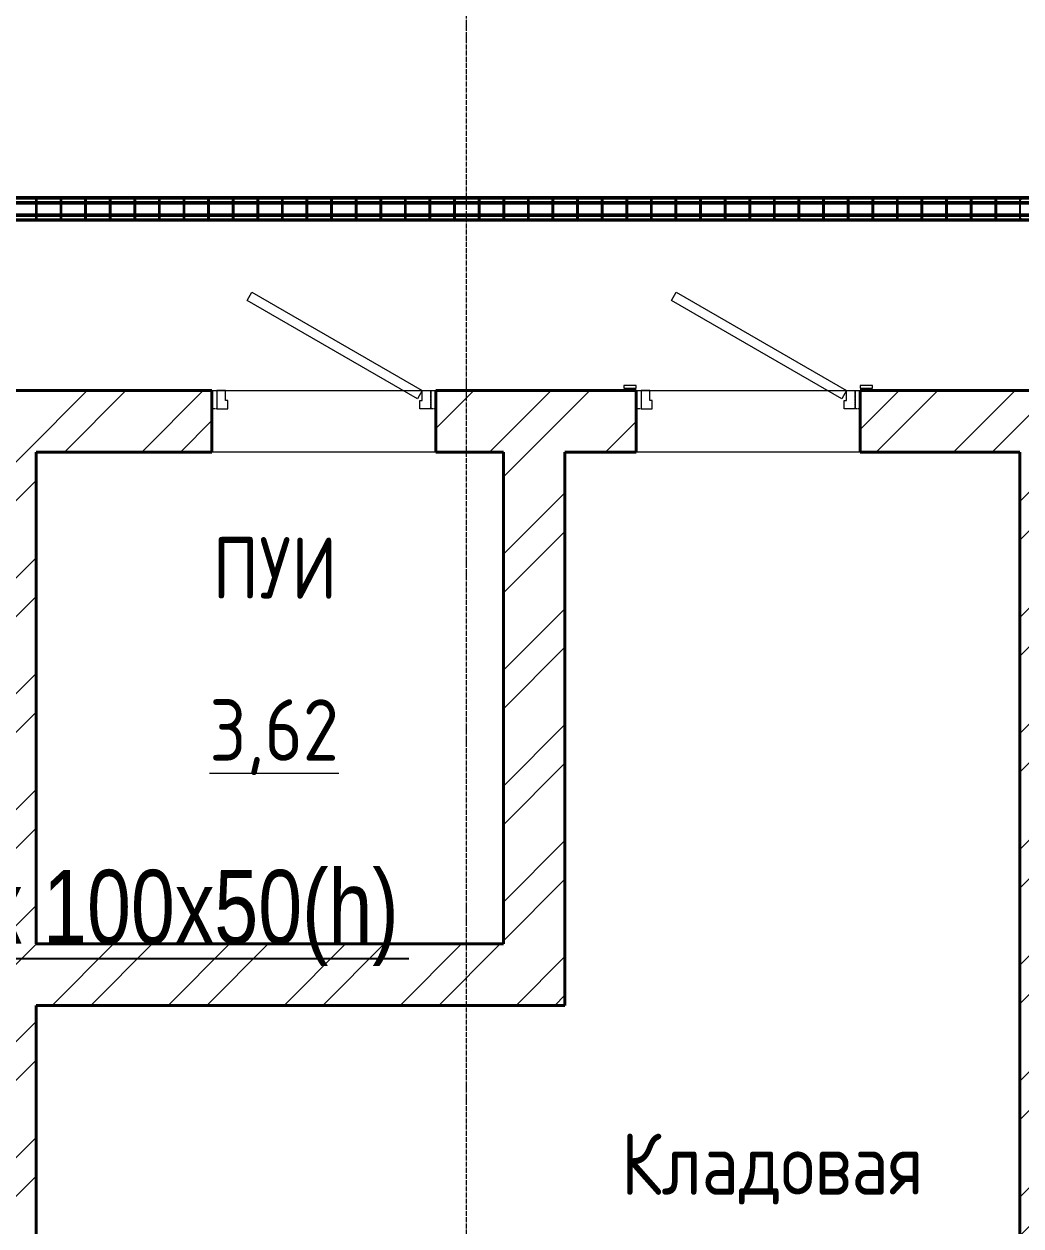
# Model space of a CAD drawing. Header units: millimetres. Extents: x 0 to 351840, y -132678 to 32417.
# Drawn here: x 314521 to 318573, y 3638 to 8526 of the extents above; entities that cross this region are included whole.
import ezdxf
from ezdxf import colors
from ezdxf.entities.mleader import LeaderData, LeaderLine
from ezdxf.math import Vec2, Vec3

# ---------------------------------------------------------------- set-up
doc = ezdxf.new("R2010")
doc.units = ezdxf.units.MM
doc.linetypes.add('BI_линия_сетки', pattern=[25, 20, -2.5, 0, -2.5])
doc.linetypes.add('BI_невидимые', pattern=[5, 3, -2])
for name, color, linetype, lineweight in [('E-CABL-TRAY-IDEN', 7, 'Continuous', 9), ('Двери', 7, 'Continuous', 18), ('Марки помещений', 7, 'Continuous', 20), ('Оси', 7, 'Continuous', 9), ('Перекрытие', 7, 'Continuous', 18), ('Стены внутренние', 7, 'Continuous', 18), ('Стены несущие', 7, 'Continuous', 18)]:
    doc.layers.add(name, color=color, linetype=linetype, lineweight=lineweight)
doc.styles.add('GOST Common_1', font='GOST Common.ttf', dxfattribs={"width": 0.9, "height": 250})
doc.styles.add('новый', font='Шрифт GOST2304A.ttf', dxfattribs={"width": 0.8, "height": 250})
pattern_1 = [(45, (5685.96, 5809.43), (-235.7317, 235.7317), []), (45, (5843.12, 5809.43), (-235.7317, 235.7317), [])]

# ---------------------------------------------------------------- blocks, each defined once
blk = doc.blocks.new('_Двери_Металлические_Однопольная_Техническая_1_3_4_8 - _дверь_ДМВ_2200-910_Л Д-7_  перемычка-7813124--01 Подвал__-3_000____Отделочный_')
at = {"layer": 'Двери', "color": 9, "lineweight": 9}
for p, q in [((-187, 491.7), (-167.8, 525)), ((505.8, 91.7), (-187, 491.7)), ((-167.8, 525), (525, 125)), ((-275, 125), (-310, 125)), ((-310, 125), (-310, 50)), ((-275, 85), (-275, 125)), ((525, 125), (505.8, 91.7)), ((525, 125), (560, 125)), ((525, 85), (525, 125)), ((560, 125), (560, 50)), ((-310, 50), (-265, 50)), ((-265, 85), (-275, 85)), ((-265, 50), (-265, 85)), ((515, 85), (525, 85)), ((515, 50), (515, 85)), ((560, 50), (515, 50))]:
    blk.add_line(p, q, dxfattribs=at)
at = {"layer": 'Двери', "color": 9, "linetype": 'BI_невидимые', "lineweight": 9}
for p, q in [((-330, 50), (-330, 125)), ((-330, 125), (-310, 125)), ((-330, 50), (-330, 125)), ((-330, 125), (-310, 125)), ((-310, 125), (-310, 50)), ((-310, 125), (-310, 50)), ((560, 50), (560, 125)), ((560, 125), (580, 125)), ((560, 50), (560, 125)), ((560, 125), (580, 125)), ((580, 125), (580, 50)), ((580, 125), (580, 50)), ((-310, 50), (-330, 50)), ((-310, 50), (-330, 50)), ((580, 50), (560, 50)), ((580, 50), (560, 50))]:
    blk.add_line(p, q, dxfattribs=at)
blk = doc.blocks.new('_Двери_Металлическая_Однопольная_Техническая_для_гребенок - _дверь_ДМВ_2200-910_П Д-22_-7640914--01 Подвал__-3_000____Отделочный_')
at = {"layer": 'Двери', "color": 9, "lineweight": 9}
for p, q in [((-187, 491.7), (-167.8, 525)), ((505.8, 91.7), (-187, 491.7)), ((-167.8, 525), (525, 125)), ((-330, 145), (-380, 145)), ((-380, 145), (-380, 135)), ((-380, 135), (-330, 135)), ((-330, 135), (-330, 145)), ((-275, 125), (-310, 125)), ((-310, 125), (-310, 50)), ((-275, 85), (-275, 125)), ((525, 125), (505.8, 91.7)), ((525, 125), (560, 125)), ((525, 85), (525, 125)), ((560, 125), (560, 50)), ((630, 145), (580, 145)), ((580, 145), (580, 135)), ((580, 135), (630, 135)), ((630, 135), (630, 145)), ((-310, 50), (-265, 50)), ((-265, 85), (-275, 85)), ((-265, 50), (-265, 85)), ((515, 85), (525, 85)), ((515, 50), (515, 85)), ((560, 50), (515, 50))]:
    blk.add_line(p, q, dxfattribs=at)
at = {"layer": 'Двери', "color": 9, "linetype": 'BI_невидимые', "lineweight": 9}
for p, q in [((-330, 50), (-330, 125)), ((-330, 125), (-310, 125)), ((-330, 50), (-330, 125)), ((-330, 125), (-310, 125)), ((-310, 125), (-310, 50)), ((-310, 125), (-310, 50)), ((560, 50), (560, 125)), ((560, 125), (580, 125)), ((560, 50), (560, 125)), ((560, 125), (580, 125)), ((580, 125), (580, 50)), ((580, 125), (580, 50)), ((-310, 50), (-330, 50)), ((-310, 50), (-330, 50)), ((580, 50), (560, 50)), ((580, 50), (560, 50))]:
    blk.add_line(p, q, dxfattribs=at)
blk = doc.blocks.new('Подоснова подвал')
at = {"layer": 'Стены внутренние', "lineweight": 9}
h = blk.add_hatch(dxfattribs=at)
h.set_pattern_fill('FP_37', color=9, angle=45, style=0, pattern_type=2)
h.set_pattern_definition(pattern_1)
h.paths.add_polyline_path([(27036, 10909.4), (27036, 11159.4), (25836, 11159.4), (25836, 10909.4)])
h.paths.add_polyline_path([(24114, 10909.4), (24926, 10909.4), (24926, 11159.4), (23186, 11159.4), (23186, 10909.4), (24086, 10909.4)])
h.paths.add_polyline_path([(22276, 10909.4), (22276, 11159.4), (21461, 11159.4), (21461, 10909.4), (21986, 10909.4)])
h.paths.add_polyline_path([(19836, 10909.4), (20551, 10909.4), (20551, 11159.4), (5736, 11159.4), (5736, 10909.4), (19586, 10909.4)])
h = blk.add_hatch(dxfattribs=at)
h.set_pattern_fill('FP_37', color=9, angle=45, style=0, pattern_type=2)
h.set_pattern_definition(pattern_1)
h.paths.add_polyline_path([(19836, 5859.4), (19836, 10909.4), (19586, 10909.4), (19586, 5859.4)])
h = blk.add_hatch(dxfattribs=at)
h.set_pattern_fill('FP_38', color=9, angle=45, style=0, pattern_type=2)
h.set_pattern_definition(pattern_1)
h.paths.add_polyline_path([(21986, 8909.4), (21986, 10909.4), (21736, 10909.4), (21736, 8909.4)])
h = blk.add_hatch(dxfattribs=at)
h.set_pattern_fill('FP_37', color=9, angle=45, style=0, pattern_type=2)
h.set_pattern_definition(pattern_1)
h.paths.add_polyline_path([(24086, 5859.4), (24086, 10909.4), (23836, 10909.4), (23836, 5859.4)])
h = blk.add_hatch(dxfattribs=at)
h.set_pattern_fill('FP_37', color=9, angle=45, style=0, pattern_type=2)
h.set_pattern_definition(pattern_1)
h.paths.add_polyline_path([(20013.8, 8659.4), (21986, 8659.4), (21986, 8909.4), (19836, 8909.4), (19836, 8659.4)])
at = {"layer": 'Оси', "color": 9, "linetype": 'BI_линия_сетки'}
blk.add_line((21586, 799.9), (21586, 35999.7), dxfattribs=at)
at = {"layer": 'Перекрытие', "color": 9, "lineweight": 9}
for p, q in [((20551, 11159.4), (21461, 11159.4)), ((22276, 11159.4), (23186, 11159.4)), ((21461, 10909.4), (20551, 10909.4)), ((23186, 10909.4), (22276, 10909.4))]:
    blk.add_line(p, q, dxfattribs=at)
at = {"layer": 'Стены несущие', "color": 9, "lineweight": 40}
for p, q in [((20551, 11159.4), (5486, 11159.4)), ((20551, 10909.4), (20551, 11159.4)), ((22276, 11159.4), (21461, 11159.4)), ((21461, 11159.4), (21461, 10909.4)), ((22276, 10909.4), (22276, 11159.4)), ((24926, 11159.4), (23186, 11159.4)), ((23186, 11159.4), (23186, 10909.4)), ((19836, 8909.4), (19836, 10909.4)), ((19836, 10909.4), (20551, 10909.4)), ((21461, 10909.4), (21736, 10909.4)), ((21736, 10909.4), (21736, 8909.4)), ((21986, 8659.4), (21986, 10909.4)), ((21986, 10909.4), (22276, 10909.4)), ((23186, 10909.4), (23836, 10909.4)), ((23836, 10909.4), (23836, 5859.4)), ((21736, 8909.4), (19836, 8909.4)), ((19836, 8659.4), (21986, 8659.4)), ((19836, 5859.4), (19836, 8659.4))]:
    blk.add_line(p, q, dxfattribs=at)
at = {"layer": 'Двери', "color": 9}
for name, p in [('_Двери_Металлические_Однопольная_Техническая_1_3_4_8 - _дверь_ДМВ_2200-910_Л Д-7_  перемычка-7813124--01 Подвал__-3_000____Отделочный_', (20881, 11034.4)), ('_Двери_Металлическая_Однопольная_Техническая_для_гребенок - _дверь_ДМВ_2200-910_П Д-22_-7640914--01 Подвал__-3_000____Отделочный_', (22606, 11034.4))]:
    blk.add_blockref(name, p, dxfattribs=at)
at = {"layer": 'Марки помещений', "color": 9, "lineweight": 9, "char_height": 250, "attachment_point": 1, "style": 'GOST Common_1'}
for s, insert, width in [('ПУИ', (20552.8, 10563), 649.367), ('\\L3,62', (20540.7, 9903.9), 678.228), ('Кладовая', (22214, 8139.3), 1623.417)]:
    blk.add_mtext(s, dxfattribs=dict(at, insert=insert, width=width))
blk = doc.blocks.new('_DotSmall')
at = {"color": 0, "linetype": 'ByBlock', "const_width": 0.5}
blk.add_lwpolyline([(-0.0625, 0, 1), (0.0625, 0, 1)], format="xyb", close=True, dxfattribs=at)
blk = doc.blocks.new('*U81')
at = {"color": 0, "linetype": 'ByBlock', "lineweight": -2}
for p, q in [((24753.8, 47.5), (187, 47.5)), ((287.3, 42.5), (24753.8, 42.5)), ((24753.8, 27.5), (292.3, 27.5)), ((292.3, 22.5), (24753.8, 22.5)), ((13987.3, 42.5), (13987.3, 41.5)), ((13987.3, 41.5), (13987.3, 40)), ((13987.3, 40), (13987.3, 37.5)), ((13987.3, 37.5), (13987.3, -37.5)), ((13992.3, 41.5), (13992.3, 42.5)), ((13992.3, 40), (13992.3, 41.5)), ((13992.3, 37.5), (13992.3, 40)), ((13992.3, -37.5), (13992.3, 37.5)), ((14087.3, 42.5), (14087.3, 41.5)), ((14087.3, 41.5), (14087.3, 40)), ((14087.3, 40), (14087.3, 37.5)), ((14087.3, 37.5), (14087.3, -37.5)), ((14092.3, 41.5), (14092.3, 42.5)), ((14092.3, 40), (14092.3, 41.5)), ((14092.3, 37.5), (14092.3, 40)), ((14092.3, -37.5), (14092.3, 37.5)), ((14187.3, 42.5), (14187.3, 41.5)), ((14187.3, 41.5), (14187.3, 40)), ((14187.3, 40), (14187.3, 37.5)), ((14187.3, 37.5), (14187.3, -37.5)), ((14192.3, 41.5), (14192.3, 42.5)), ((14192.3, 40), (14192.3, 41.5)), ((14192.3, 37.5), (14192.3, 40)), ((14192.3, -37.5), (14192.3, 37.5)), ((14287.3, 42.5), (14287.3, 41.5)), ((14287.3, 41.5), (14287.3, 40)), ((14287.3, 40), (14287.3, 37.5)), ((14287.3, 37.5), (14287.3, -37.5)), ((14292.3, 41.5), (14292.3, 42.5)), ((14292.3, 40), (14292.3, 41.5)), ((14292.3, 37.5), (14292.3, 40)), ((14292.3, -37.5), (14292.3, 37.5)), ((14387.3, 42.5), (14387.3, 41.5)), ((14387.3, 41.5), (14387.3, 40)), ((14387.3, 40), (14387.3, 37.5)), ((14387.3, 37.5), (14387.3, -37.5)), ((14392.3, 41.5), (14392.3, 42.5)), ((14392.3, 40), (14392.3, 41.5)), ((14392.3, 37.5), (14392.3, 40)), ((14392.3, -37.5), (14392.3, 37.5)), ((14487.3, 42.5), (14487.3, 41.5)), ((14487.3, 41.5), (14487.3, 40)), ((14487.3, 40), (14487.3, 37.5)), ((14487.3, 37.5), (14487.3, -37.5)), ((14492.3, 41.5), (14492.3, 42.5)), ((14492.3, 40), (14492.3, 41.5)), ((14492.3, 37.5), (14492.3, 40)), ((14492.3, -37.5), (14492.3, 37.5)), ((14587.3, 42.5), (14587.3, 41.5)), ((14587.3, 41.5), (14587.3, 40)), ((14587.3, 40), (14587.3, 37.5)), ((14587.3, 37.5), (14587.3, -37.5)), ((14592.3, 41.5), (14592.3, 42.5)), ((14592.3, 40), (14592.3, 41.5)), ((14592.3, 37.5), (14592.3, 40)), ((14592.3, -37.5), (14592.3, 37.5)), ((14687.3, 42.5), (14687.3, 41.5)), ((14687.3, 41.5), (14687.3, 40)), ((14687.3, 40), (14687.3, 37.5)), ((14687.3, 37.5), (14687.3, -37.5)), ((14692.3, 41.5), (14692.3, 42.5)), ((14692.3, 40), (14692.3, 41.5)), ((14692.3, 37.5), (14692.3, 40)), ((14692.3, -37.5), (14692.3, 37.5)), ((14787.3, 42.5), (14787.3, 41.5)), ((14787.3, 41.5), (14787.3, 40)), ((14787.3, 40), (14787.3, 37.5)), ((14787.3, 37.5), (14787.3, -37.5)), ((14792.3, 41.5), (14792.3, 42.5)), ((14792.3, 40), (14792.3, 41.5)), ((14792.3, 37.5), (14792.3, 40)), ((14792.3, -37.5), (14792.3, 37.5)), ((14887.3, 42.5), (14887.3, 41.5)), ((14887.3, 41.5), (14887.3, 40)), ((14887.3, 40), (14887.3, 37.5)), ((14887.3, 37.5), (14887.3, -37.5)), ((14892.3, 41.5), (14892.3, 42.5)), ((14892.3, 40), (14892.3, 41.5)), ((14892.3, 37.5), (14892.3, 40)), ((14892.3, -37.5), (14892.3, 37.5)), ((14987.3, 42.5), (14987.3, 41.5)), ((14987.3, 41.5), (14987.3, 40)), ((14987.3, 40), (14987.3, 37.5)), ((14987.3, 37.5), (14987.3, -37.5)), ((14992.3, 41.5), (14992.3, 42.5)), ((14992.3, 40), (14992.3, 41.5)), ((14992.3, 37.5), (14992.3, 40)), ((14992.3, -37.5), (14992.3, 37.5)), ((15087.3, 42.5), (15087.3, 41.5)), ((15087.3, 41.5), (15087.3, 40)), ((15087.3, 40), (15087.3, 37.5)), ((15087.3, 37.5), (15087.3, -37.5)), ((15092.3, 41.5), (15092.3, 42.5)), ((15092.3, 40), (15092.3, 41.5)), ((15092.3, 37.5), (15092.3, 40)), ((15092.3, -37.5), (15092.3, 37.5)), ((15187.3, 42.5), (15187.3, 41.5)), ((15187.3, 41.5), (15187.3, 40)), ((15187.3, 40), (15187.3, 37.5)), ((15187.3, 37.5), (15187.3, -37.5)), ((15192.3, 41.5), (15192.3, 42.5)), ((15192.3, 40), (15192.3, 41.5)), ((15192.3, 37.5), (15192.3, 40)), ((15192.3, -37.5), (15192.3, 37.5)), ((15287.3, 42.5), (15287.3, 41.5)), ((15287.3, 41.5), (15287.3, 40)), ((15287.3, 40), (15287.3, 37.5)), ((15287.3, 37.5), (15287.3, -37.5)), ((15292.3, 41.5), (15292.3, 42.5)), ((15292.3, 40), (15292.3, 41.5)), ((15292.3, 37.5), (15292.3, 40)), ((15292.3, -37.5), (15292.3, 37.5)), ((15387.3, 42.5), (15387.3, 41.5)), ((15387.3, 41.5), (15387.3, 40)), ((15387.3, 40), (15387.3, 37.5)), ((15387.3, 37.5), (15387.3, -37.5)), ((15392.3, 41.5), (15392.3, 42.5)), ((15392.3, 40), (15392.3, 41.5)), ((15392.3, 37.5), (15392.3, 40)), ((15392.3, -37.5), (15392.3, 37.5)), ((15487.3, 42.5), (15487.3, 41.5)), ((15487.3, 41.5), (15487.3, 40)), ((15487.3, 40), (15487.3, 37.5)), ((15487.3, 37.5), (15487.3, -37.5)), ((15492.3, 41.5), (15492.3, 42.5)), ((15492.3, 40), (15492.3, 41.5)), ((15492.3, 37.5), (15492.3, 40)), ((15492.3, -37.5), (15492.3, 37.5)), ((15587.3, 42.5), (15587.3, 41.5)), ((15587.3, 41.5), (15587.3, 40)), ((15587.3, 40), (15587.3, 37.5)), ((15587.3, 37.5), (15587.3, -37.5)), ((15592.3, 41.5), (15592.3, 42.5)), ((15592.3, 40), (15592.3, 41.5)), ((15592.3, 37.5), (15592.3, 40)), ((15592.3, -37.5), (15592.3, 37.5)), ((15687.3, 42.5), (15687.3, 41.5)), ((15687.3, 41.5), (15687.3, 40)), ((15687.3, 40), (15687.3, 37.5)), ((15687.3, 37.5), (15687.3, -37.5)), ((15692.3, 41.5), (15692.3, 42.5)), ((15692.3, 40), (15692.3, 41.5)), ((15692.3, 37.5), (15692.3, 40)), ((15692.3, -37.5), (15692.3, 37.5)), ((15787.3, 42.5), (15787.3, 41.5)), ((15787.3, 41.5), (15787.3, 40)), ((15787.3, 40), (15787.3, 37.5)), ((15787.3, 37.5), (15787.3, -37.5)), ((15792.3, 41.5), (15792.3, 42.5)), ((15792.3, 40), (15792.3, 41.5)), ((15792.3, 37.5), (15792.3, 40)), ((15792.3, -37.5), (15792.3, 37.5)), ((15887.3, 42.5), (15887.3, 41.5)), ((15887.3, 41.5), (15887.3, 40)), ((15887.3, 40), (15887.3, 37.5)), ((15887.3, 37.5), (15887.3, -37.5)), ((15892.3, 41.5), (15892.3, 42.5)), ((15892.3, 40), (15892.3, 41.5)), ((15892.3, 37.5), (15892.3, 40)), ((15892.3, -37.5), (15892.3, 37.5)), ((15987.3, 42.5), (15987.3, 41.5)), ((15987.3, 41.5), (15987.3, 40)), ((15987.3, 40), (15987.3, 37.5)), ((15987.3, 37.5), (15987.3, -37.5)), ((15992.3, 41.5), (15992.3, 42.5)), ((15992.3, 40), (15992.3, 41.5)), ((15992.3, 37.5), (15992.3, 40)), ((15992.3, -37.5), (15992.3, 37.5)), ((16087.3, 42.5), (16087.3, 41.5)), ((16087.3, 41.5), (16087.3, 40)), ((16087.3, 40), (16087.3, 37.5)), ((16087.3, 37.5), (16087.3, -37.5)), ((16092.3, 41.5), (16092.3, 42.5)), ((16092.3, 40), (16092.3, 41.5)), ((16092.3, 37.5), (16092.3, 40)), ((16092.3, -37.5), (16092.3, 37.5)), ((16187.3, 42.5), (16187.3, 41.5)), ((16187.3, 41.5), (16187.3, 40)), ((16187.3, 40), (16187.3, 37.5)), ((16187.3, 37.5), (16187.3, -37.5)), ((16192.3, 41.5), (16192.3, 42.5)), ((16192.3, 40), (16192.3, 41.5)), ((16192.3, 37.5), (16192.3, 40)), ((16192.3, -37.5), (16192.3, 37.5)), ((16287.3, 42.5), (16287.3, 41.5)), ((16287.3, 41.5), (16287.3, 40)), ((16287.3, 40), (16287.3, 37.5)), ((16287.3, 37.5), (16287.3, -37.5)), ((16292.3, 41.5), (16292.3, 42.5)), ((16292.3, 40), (16292.3, 41.5)), ((16292.3, 37.5), (16292.3, 40)), ((16292.3, -37.5), (16292.3, 37.5)), ((16387.3, 42.5), (16387.3, 41.5)), ((16387.3, 41.5), (16387.3, 40)), ((16387.3, 40), (16387.3, 37.5)), ((16387.3, 37.5), (16387.3, -37.5)), ((16392.3, 41.5), (16392.3, 42.5)), ((16392.3, 40), (16392.3, 41.5)), ((16392.3, 37.5), (16392.3, 40)), ((16392.3, -37.5), (16392.3, 37.5)), ((16487.3, 42.5), (16487.3, 41.5)), ((16487.3, 41.5), (16487.3, 40)), ((16487.3, 40), (16487.3, 37.5)), ((16487.3, 37.5), (16487.3, -37.5)), ((16492.3, 41.5), (16492.3, 42.5)), ((16492.3, 40), (16492.3, 41.5)), ((16492.3, 37.5), (16492.3, 40)), ((16492.3, -37.5), (16492.3, 37.5)), ((16587.3, 42.5), (16587.3, 41.5)), ((16587.3, 41.5), (16587.3, 40)), ((16587.3, 40), (16587.3, 37.5)), ((16587.3, 37.5), (16587.3, -37.5)), ((16592.3, 41.5), (16592.3, 42.5)), ((16592.3, 40), (16592.3, 41.5)), ((16592.3, 37.5), (16592.3, 40)), ((16592.3, -37.5), (16592.3, 37.5)), ((16687.3, 42.5), (16687.3, 41.5)), ((16687.3, 41.5), (16687.3, 40)), ((16687.3, 40), (16687.3, 37.5)), ((16687.3, 37.5), (16687.3, -37.5)), ((16692.3, 41.5), (16692.3, 42.5)), ((16692.3, 40), (16692.3, 41.5)), ((16692.3, 37.5), (16692.3, 40)), ((16692.3, -37.5), (16692.3, 37.5)), ((16787.3, 42.5), (16787.3, 41.5)), ((16787.3, 41.5), (16787.3, 40)), ((16787.3, 40), (16787.3, 37.5)), ((16787.3, 37.5), (16787.3, -37.5)), ((16792.3, 41.5), (16792.3, 42.5)), ((16792.3, 40), (16792.3, 41.5)), ((16792.3, 37.5), (16792.3, 40)), ((16792.3, -37.5), (16792.3, 37.5)), ((16887.3, 42.5), (16887.3, 41.5)), ((16887.3, 41.5), (16887.3, 40)), ((16887.3, 40), (16887.3, 37.5)), ((16887.3, 37.5), (16887.3, -37.5)), ((16892.3, 41.5), (16892.3, 42.5)), ((16892.3, 40), (16892.3, 41.5)), ((16892.3, 37.5), (16892.3, 40)), ((16892.3, -37.5), (16892.3, 37.5)), ((16987.3, 42.5), (16987.3, 41.5)), ((16987.3, 41.5), (16987.3, 40)), ((16987.3, 40), (16987.3, 37.5)), ((16987.3, 37.5), (16987.3, -37.5)), ((16992.3, 41.5), (16992.3, 42.5)), ((16992.3, 40), (16992.3, 41.5)), ((16992.3, 37.5), (16992.3, 40)), ((16992.3, -37.5), (16992.3, 37.5)), ((17087.3, 42.5), (17087.3, 41.5)), ((17087.3, 41.5), (17087.3, 40)), ((17087.3, 40), (17087.3, 37.5)), ((17087.3, 37.5), (17087.3, -37.5)), ((17092.3, 41.5), (17092.3, 42.5)), ((17092.3, 40), (17092.3, 41.5)), ((17092.3, 37.5), (17092.3, 40)), ((17092.3, -37.5), (17092.3, 37.5)), ((17187.3, 42.5), (17187.3, 41.5)), ((17187.3, 41.5), (17187.3, 40)), ((17187.3, 40), (17187.3, 37.5)), ((17187.3, 37.5), (17187.3, -37.5)), ((17192.3, 41.5), (17192.3, 42.5)), ((17192.3, 40), (17192.3, 41.5)), ((17192.3, 37.5), (17192.3, 40)), ((17192.3, -37.5), (17192.3, 37.5)), ((17287.3, 42.5), (17287.3, 41.5)), ((17287.3, 41.5), (17287.3, 40)), ((17287.3, 40), (17287.3, 37.5)), ((17287.3, 37.5), (17287.3, -37.5)), ((17292.3, 41.5), (17292.3, 42.5)), ((17292.3, 40), (17292.3, 41.5)), ((17292.3, 37.5), (17292.3, 40)), ((17292.3, -37.5), (17292.3, 37.5)), ((17387.3, 42.5), (17387.3, 41.5)), ((17387.3, 41.5), (17387.3, 40)), ((17387.3, 40), (17387.3, 37.5)), ((17387.3, 37.5), (17387.3, -37.5)), ((17392.3, 41.5), (17392.3, 42.5)), ((17392.3, 40), (17392.3, 41.5)), ((17392.3, 37.5), (17392.3, 40)), ((17392.3, -37.5), (17392.3, 37.5)), ((17487.3, 42.5), (17487.3, 41.5)), ((17487.3, 41.5), (17487.3, 40)), ((17487.3, 40), (17487.3, 37.5)), ((17487.3, 37.5), (17487.3, -37.5)), ((17492.3, 41.5), (17492.3, 42.5)), ((17492.3, 40), (17492.3, 41.5)), ((17492.3, 37.5), (17492.3, 40)), ((17492.3, -37.5), (17492.3, 37.5)), ((17587.3, 42.5), (17587.3, 41.5)), ((17587.3, 41.5), (17587.3, 40)), ((17587.3, 40), (17587.3, 37.5)), ((17587.3, 37.5), (17587.3, -37.5)), ((17592.3, 41.5), (17592.3, 42.5)), ((17592.3, 40), (17592.3, 41.5)), ((17592.3, 37.5), (17592.3, 40)), ((17592.3, -37.5), (17592.3, 37.5)), ((17687.3, 42.5), (17687.3, 41.5)), ((17687.3, 41.5), (17687.3, 40)), ((17687.3, 40), (17687.3, 37.5)), ((17687.3, 37.5), (17687.3, -37.5)), ((17692.3, 41.5), (17692.3, 42.5)), ((17692.3, 40), (17692.3, 41.5)), ((17692.3, 37.5), (17692.3, 40)), ((17692.3, -37.5), (17692.3, 37.5)), ((17787.3, 42.5), (17787.3, 41.5)), ((17787.3, 41.5), (17787.3, 40)), ((17787.3, 40), (17787.3, 37.5)), ((17787.3, 37.5), (17787.3, -37.5)), ((17792.3, 41.5), (17792.3, 42.5)), ((17792.3, 40), (17792.3, 41.5)), ((17792.3, 37.5), (17792.3, 40)), ((17792.3, -37.5), (17792.3, 37.5)), ((17887.3, 42.5), (17887.3, 41.5)), ((17887.3, 41.5), (17887.3, 40)), ((17887.3, 40), (17887.3, 37.5)), ((17887.3, 37.5), (17887.3, -37.5)), ((17892.3, 41.5), (17892.3, 42.5)), ((17892.3, 40), (17892.3, 41.5)), ((17892.3, 37.5), (17892.3, 40)), ((17892.3, -37.5), (17892.3, 37.5)), ((17987.3, 42.5), (17987.3, 41.5)), ((17987.3, 41.5), (17987.3, 40)), ((17987.3, 40), (17987.3, 37.5)), ((17987.3, 37.5), (17987.3, -37.5)), ((187, -47.5), (24753.8, -47.5)), ((24753.8, -42.5), (287.3, -42.5)), ((24753.8, -22.5), (292.3, -22.5)), ((292.3, -27.5), (24753.8, -27.5)), ((13987.3, -37.5), (13987.3, -40)), ((13987.3, -40), (13987.3, -41.5)), ((13987.3, -41.5), (13987.3, -42.5)), ((13992.3, -40), (13992.3, -37.5)), ((13992.3, -41.5), (13992.3, -40)), ((13992.3, -42.5), (13992.3, -41.5)), ((14087.3, -37.5), (14087.3, -40)), ((14087.3, -40), (14087.3, -41.5)), ((14087.3, -41.5), (14087.3, -42.5)), ((14092.3, -40), (14092.3, -37.5)), ((14092.3, -41.5), (14092.3, -40)), ((14092.3, -42.5), (14092.3, -41.5)), ((14187.3, -37.5), (14187.3, -40)), ((14187.3, -40), (14187.3, -41.5)), ((14187.3, -41.5), (14187.3, -42.5)), ((14192.3, -40), (14192.3, -37.5)), ((14192.3, -41.5), (14192.3, -40)), ((14192.3, -42.5), (14192.3, -41.5)), ((14287.3, -37.5), (14287.3, -40)), ((14287.3, -40), (14287.3, -41.5)), ((14287.3, -41.5), (14287.3, -42.5)), ((14292.3, -40), (14292.3, -37.5)), ((14292.3, -41.5), (14292.3, -40)), ((14292.3, -42.5), (14292.3, -41.5)), ((14387.3, -37.5), (14387.3, -40)), ((14387.3, -40), (14387.3, -41.5)), ((14387.3, -41.5), (14387.3, -42.5)), ((14392.3, -40), (14392.3, -37.5)), ((14392.3, -41.5), (14392.3, -40)), ((14392.3, -42.5), (14392.3, -41.5)), ((14487.3, -37.5), (14487.3, -40)), ((14487.3, -40), (14487.3, -41.5)), ((14487.3, -41.5), (14487.3, -42.5)), ((14492.3, -40), (14492.3, -37.5)), ((14492.3, -41.5), (14492.3, -40)), ((14492.3, -42.5), (14492.3, -41.5)), ((14587.3, -37.5), (14587.3, -40)), ((14587.3, -40), (14587.3, -41.5)), ((14587.3, -41.5), (14587.3, -42.5)), ((14592.3, -40), (14592.3, -37.5)), ((14592.3, -41.5), (14592.3, -40)), ((14592.3, -42.5), (14592.3, -41.5)), ((14687.3, -37.5), (14687.3, -40)), ((14687.3, -40), (14687.3, -41.5)), ((14687.3, -41.5), (14687.3, -42.5)), ((14692.3, -40), (14692.3, -37.5)), ((14692.3, -41.5), (14692.3, -40)), ((14692.3, -42.5), (14692.3, -41.5)), ((14787.3, -37.5), (14787.3, -40)), ((14787.3, -40), (14787.3, -41.5)), ((14787.3, -41.5), (14787.3, -42.5)), ((14792.3, -40), (14792.3, -37.5)), ((14792.3, -41.5), (14792.3, -40)), ((14792.3, -42.5), (14792.3, -41.5)), ((14887.3, -37.5), (14887.3, -40)), ((14887.3, -40), (14887.3, -41.5)), ((14887.3, -41.5), (14887.3, -42.5)), ((14892.3, -40), (14892.3, -37.5)), ((14892.3, -41.5), (14892.3, -40)), ((14892.3, -42.5), (14892.3, -41.5)), ((14987.3, -37.5), (14987.3, -40)), ((14987.3, -40), (14987.3, -41.5)), ((14987.3, -41.5), (14987.3, -42.5)), ((14992.3, -40), (14992.3, -37.5)), ((14992.3, -41.5), (14992.3, -40)), ((14992.3, -42.5), (14992.3, -41.5)), ((15087.3, -37.5), (15087.3, -40)), ((15087.3, -40), (15087.3, -41.5)), ((15087.3, -41.5), (15087.3, -42.5)), ((15092.3, -40), (15092.3, -37.5)), ((15092.3, -41.5), (15092.3, -40)), ((15092.3, -42.5), (15092.3, -41.5)), ((15187.3, -37.5), (15187.3, -40)), ((15187.3, -40), (15187.3, -41.5)), ((15187.3, -41.5), (15187.3, -42.5)), ((15192.3, -40), (15192.3, -37.5)), ((15192.3, -41.5), (15192.3, -40)), ((15192.3, -42.5), (15192.3, -41.5)), ((15287.3, -37.5), (15287.3, -40)), ((15287.3, -40), (15287.3, -41.5)), ((15287.3, -41.5), (15287.3, -42.5)), ((15292.3, -40), (15292.3, -37.5)), ((15292.3, -41.5), (15292.3, -40)), ((15292.3, -42.5), (15292.3, -41.5)), ((15387.3, -37.5), (15387.3, -40)), ((15387.3, -40), (15387.3, -41.5)), ((15387.3, -41.5), (15387.3, -42.5)), ((15392.3, -40), (15392.3, -37.5)), ((15392.3, -41.5), (15392.3, -40)), ((15392.3, -42.5), (15392.3, -41.5)), ((15487.3, -37.5), (15487.3, -40)), ((15487.3, -40), (15487.3, -41.5)), ((15487.3, -41.5), (15487.3, -42.5)), ((15492.3, -40), (15492.3, -37.5)), ((15492.3, -41.5), (15492.3, -40)), ((15492.3, -42.5), (15492.3, -41.5)), ((15587.3, -37.5), (15587.3, -40)), ((15587.3, -40), (15587.3, -41.5)), ((15587.3, -41.5), (15587.3, -42.5)), ((15592.3, -40), (15592.3, -37.5)), ((15592.3, -41.5), (15592.3, -40)), ((15592.3, -42.5), (15592.3, -41.5)), ((15687.3, -37.5), (15687.3, -40)), ((15687.3, -40), (15687.3, -41.5)), ((15687.3, -41.5), (15687.3, -42.5)), ((15692.3, -40), (15692.3, -37.5)), ((15692.3, -41.5), (15692.3, -40)), ((15692.3, -42.5), (15692.3, -41.5)), ((15787.3, -37.5), (15787.3, -40)), ((15787.3, -40), (15787.3, -41.5)), ((15787.3, -41.5), (15787.3, -42.5)), ((15792.3, -40), (15792.3, -37.5)), ((15792.3, -41.5), (15792.3, -40)), ((15792.3, -42.5), (15792.3, -41.5)), ((15887.3, -37.5), (15887.3, -40)), ((15887.3, -40), (15887.3, -41.5)), ((15887.3, -41.5), (15887.3, -42.5)), ((15892.3, -40), (15892.3, -37.5)), ((15892.3, -41.5), (15892.3, -40)), ((15892.3, -42.5), (15892.3, -41.5)), ((15987.3, -37.5), (15987.3, -40)), ((15987.3, -40), (15987.3, -41.5)), ((15987.3, -41.5), (15987.3, -42.5)), ((15992.3, -40), (15992.3, -37.5)), ((15992.3, -41.5), (15992.3, -40)), ((15992.3, -42.5), (15992.3, -41.5)), ((16087.3, -37.5), (16087.3, -40)), ((16087.3, -40), (16087.3, -41.5)), ((16087.3, -41.5), (16087.3, -42.5)), ((16092.3, -40), (16092.3, -37.5)), ((16092.3, -41.5), (16092.3, -40)), ((16092.3, -42.5), (16092.3, -41.5)), ((16187.3, -37.5), (16187.3, -40)), ((16187.3, -40), (16187.3, -41.5)), ((16187.3, -41.5), (16187.3, -42.5)), ((16192.3, -40), (16192.3, -37.5)), ((16192.3, -41.5), (16192.3, -40)), ((16192.3, -42.5), (16192.3, -41.5)), ((16287.3, -37.5), (16287.3, -40)), ((16287.3, -40), (16287.3, -41.5)), ((16287.3, -41.5), (16287.3, -42.5)), ((16292.3, -40), (16292.3, -37.5)), ((16292.3, -41.5), (16292.3, -40)), ((16292.3, -42.5), (16292.3, -41.5)), ((16387.3, -37.5), (16387.3, -40)), ((16387.3, -40), (16387.3, -41.5)), ((16387.3, -41.5), (16387.3, -42.5)), ((16392.3, -40), (16392.3, -37.5)), ((16392.3, -41.5), (16392.3, -40)), ((16392.3, -42.5), (16392.3, -41.5)), ((16487.3, -37.5), (16487.3, -40)), ((16487.3, -40), (16487.3, -41.5)), ((16487.3, -41.5), (16487.3, -42.5)), ((16492.3, -40), (16492.3, -37.5)), ((16492.3, -41.5), (16492.3, -40)), ((16492.3, -42.5), (16492.3, -41.5)), ((16587.3, -37.5), (16587.3, -40)), ((16587.3, -40), (16587.3, -41.5)), ((16587.3, -41.5), (16587.3, -42.5)), ((16592.3, -40), (16592.3, -37.5)), ((16592.3, -41.5), (16592.3, -40)), ((16592.3, -42.5), (16592.3, -41.5)), ((16687.3, -37.5), (16687.3, -40)), ((16687.3, -40), (16687.3, -41.5)), ((16687.3, -41.5), (16687.3, -42.5)), ((16692.3, -40), (16692.3, -37.5)), ((16692.3, -41.5), (16692.3, -40)), ((16692.3, -42.5), (16692.3, -41.5)), ((16787.3, -37.5), (16787.3, -40)), ((16787.3, -40), (16787.3, -41.5)), ((16787.3, -41.5), (16787.3, -42.5)), ((16792.3, -40), (16792.3, -37.5)), ((16792.3, -41.5), (16792.3, -40)), ((16792.3, -42.5), (16792.3, -41.5)), ((16887.3, -37.5), (16887.3, -40)), ((16887.3, -40), (16887.3, -41.5)), ((16887.3, -41.5), (16887.3, -42.5)), ((16892.3, -40), (16892.3, -37.5)), ((16892.3, -41.5), (16892.3, -40)), ((16892.3, -42.5), (16892.3, -41.5)), ((16987.3, -37.5), (16987.3, -40)), ((16987.3, -40), (16987.3, -41.5)), ((16987.3, -41.5), (16987.3, -42.5)), ((16992.3, -40), (16992.3, -37.5)), ((16992.3, -41.5), (16992.3, -40)), ((16992.3, -42.5), (16992.3, -41.5)), ((17087.3, -37.5), (17087.3, -40)), ((17087.3, -40), (17087.3, -41.5)), ((17087.3, -41.5), (17087.3, -42.5)), ((17092.3, -40), (17092.3, -37.5)), ((17092.3, -41.5), (17092.3, -40)), ((17092.3, -42.5), (17092.3, -41.5)), ((17187.3, -37.5), (17187.3, -40)), ((17187.3, -40), (17187.3, -41.5)), ((17187.3, -41.5), (17187.3, -42.5)), ((17192.3, -40), (17192.3, -37.5)), ((17192.3, -41.5), (17192.3, -40)), ((17192.3, -42.5), (17192.3, -41.5)), ((17287.3, -37.5), (17287.3, -40)), ((17287.3, -40), (17287.3, -41.5)), ((17287.3, -41.5), (17287.3, -42.5)), ((17292.3, -40), (17292.3, -37.5)), ((17292.3, -41.5), (17292.3, -40)), ((17292.3, -42.5), (17292.3, -41.5)), ((17387.3, -37.5), (17387.3, -40)), ((17387.3, -40), (17387.3, -41.5)), ((17387.3, -41.5), (17387.3, -42.5)), ((17392.3, -40), (17392.3, -37.5)), ((17392.3, -41.5), (17392.3, -40)), ((17392.3, -42.5), (17392.3, -41.5)), ((17487.3, -37.5), (17487.3, -40)), ((17487.3, -40), (17487.3, -41.5)), ((17487.3, -41.5), (17487.3, -42.5)), ((17492.3, -40), (17492.3, -37.5)), ((17492.3, -41.5), (17492.3, -40)), ((17492.3, -42.5), (17492.3, -41.5)), ((17587.3, -37.5), (17587.3, -40)), ((17587.3, -40), (17587.3, -41.5)), ((17587.3, -41.5), (17587.3, -42.5)), ((17592.3, -40), (17592.3, -37.5)), ((17592.3, -41.5), (17592.3, -40)), ((17592.3, -42.5), (17592.3, -41.5)), ((17687.3, -37.5), (17687.3, -40)), ((17687.3, -40), (17687.3, -41.5)), ((17687.3, -41.5), (17687.3, -42.5)), ((17692.3, -40), (17692.3, -37.5)), ((17692.3, -41.5), (17692.3, -40)), ((17692.3, -42.5), (17692.3, -41.5)), ((17787.3, -37.5), (17787.3, -40)), ((17787.3, -40), (17787.3, -41.5)), ((17787.3, -41.5), (17787.3, -42.5)), ((17792.3, -40), (17792.3, -37.5)), ((17792.3, -41.5), (17792.3, -40)), ((17792.3, -42.5), (17792.3, -41.5)), ((17887.3, -37.5), (17887.3, -40)), ((17887.3, -40), (17887.3, -41.5)), ((17887.3, -41.5), (17887.3, -42.5)), ((17892.3, -40), (17892.3, -37.5)), ((17892.3, -41.5), (17892.3, -40)), ((17892.3, -42.5), (17892.3, -41.5)), ((17987.3, -37.5), (17987.3, -40)), ((17987.3, -40), (17987.3, -41.5)), ((17987.3, -41.5), (17987.3, -42.5))]:
    blk.add_line(p, q, dxfattribs=at)
for centre, start, end in [((13989.8, 40), 180, 0), ((14089.8, 40), 180, 0), ((14189.8, 40), 180, 0), ((14289.8, 40), 180, 0), ((14389.8, 40), 180, 0), ((14489.8, 40), 180, 0), ((14589.8, 40), 180, 0), ((14689.8, 40), 180, 0), ((14789.8, 40), 180, 0), ((14889.8, 40), 180, 0), ((14989.8, 40), 180, 0), ((15089.8, 40), 180, 0), ((15189.8, 40), 180, 0), ((15289.8, 40), 180, 0), ((15389.8, 40), 180, 0), ((15489.8, 40), 180, 0), ((15589.8, 40), 180, 0), ((15689.8, 40), 180, 0), ((15789.8, 40), 180, 0), ((15889.8, 40), 180, 0), ((15989.8, 40), 180, 0), ((16089.8, 40), 180, 0), ((16189.8, 40), 180, 0), ((16289.8, 40), 180, 0), ((16389.8, 40), 180, 0), ((16489.8, 40), 180, 0), ((16589.8, 40), 180, 0), ((16689.8, 40), 180, 0), ((16789.8, 40), 180, 0), ((16889.8, 40), 180, 0), ((16989.8, 40), 180, 0), ((17089.8, 40), 180, 0), ((17189.8, 40), 180, 0), ((17289.8, 40), 180, 0), ((17389.8, 40), 180, 0), ((17489.8, 40), 180, 0), ((17589.8, 40), 180, 0), ((17689.8, 40), 180, 0), ((17789.8, 40), 180, 0), ((17889.8, 40), 180, 0), ((17989.8, 40), 180, 0), ((13989.8, -40), 0, 180), ((14089.8, -40), 0, 180), ((14189.8, -40), 0, 180), ((14289.8, -40), 0, 180), ((14389.8, -40), 0, 180), ((14489.8, -40), 0, 180), ((14589.8, -40), 0, 180), ((14689.8, -40), 0, 180), ((14789.8, -40), 0, 180), ((14889.8, -40), 0, 180), ((14989.8, -40), 0, 180), ((15089.8, -40), 0, 180), ((15189.8, -40), 0, 180), ((15289.8, -40), 0, 180), ((15389.8, -40), 0, 180), ((15489.8, -40), 0, 180), ((15589.8, -40), 0, 180), ((15689.8, -40), 0, 180), ((15789.8, -40), 0, 180), ((15889.8, -40), 0, 180), ((15989.8, -40), 0, 180), ((16089.8, -40), 0, 180), ((16189.8, -40), 0, 180), ((16289.8, -40), 0, 180), ((16389.8, -40), 0, 180), ((16489.8, -40), 0, 180), ((16589.8, -40), 0, 180), ((16689.8, -40), 0, 180), ((16789.8, -40), 0, 180), ((16889.8, -40), 0, 180), ((16989.8, -40), 0, 180), ((17089.8, -40), 0, 180), ((17189.8, -40), 0, 180), ((17289.8, -40), 0, 180), ((17389.8, -40), 0, 180), ((17489.8, -40), 0, 180), ((17589.8, -40), 0, 180), ((17689.8, -40), 0, 180), ((17789.8, -40), 0, 180), ((17889.8, -40), 0, 180), ((17989.8, -40), 0, 180)]:
    blk.add_arc(centre, 2.5, start, end, dxfattribs=at)

msp = doc.modelspace()

# ---------------------------------------------------------------- block references
msp.add_blockref('Подоснова подвал', (294733.3, -4124))
at = {"color": 1}
msp.add_blockref('*U81', (300580.9, 7773.8), dxfattribs=at)

# ---------------------------------------------------------------- leaders
at = {"layer": 'E-CABL-TRAY-IDEN', "color": 0}
ml = msp.add_multileader_mtext('Standard', dxfattribs=at)
ml.set_content('{\\C0;Проволочный кабельный лоток 100х50(h)\\Pна отм. +2,000}', color=1, style='новый')
ml.set_leader_properties()
ml.set_arrow_properties(name='DOTSMALL')
ml.build(insert=Vec2(0, 0))
ml.multileader.update_dxf_attribs({"text_left_attachment_type": 6, "text_right_attachment_type": 6, "dogleg_length": 107.1, "arrow_head_size": 300})
ctx = ml.context
ctx.base_point, ctx.char_height, ctx.arrow_head_size, ctx.landing_gap_size, ctx.plane_origin, ctx.plane_x_axis, ctx.plane_y_axis = Vec3(309846.4, 4729.6), 300, 300, 10, Vec3(276225, 24423.6), Vec3(1, -0.000677), Vec3(0.000677, 1)
ctx.left_attachment, ctx.right_attachment, ctx.text_align_type = 6, 6, 1
notes = []
notes.append((ctx, [(1, (1, 1, 0), (309739.4, 4729.6), (1, -0.000677), 107.1, [(1, [(307970.7, 7733.8)], 0, [])])]))
ctx.mtext.insert, ctx.mtext.text_direction, ctx.mtext.rotation, ctx.mtext.width, ctx.mtext.defined_height, ctx.mtext.alignment, ctx.mtext.line_spacing_factor, ctx.mtext.line_spacing_style, ctx.mtext.flow_direction = Vec3(312931.5, 5087.5), Vec3(1, -0.000677), 6.282508, 6166.303, 388.8, 2, 0.96, 2, 5
for ctx, leaders in notes:
    for number, flags, end, landing, length, lines in leaders:
        leader = LeaderData()
        leader.index, (leader.has_last_leader_line, leader.has_dogleg_vector, leader.attachment_direction) = number, flags
        leader.last_leader_point, leader.dogleg_vector, leader.dogleg_length = Vec3(end), Vec3(landing), length
        for number, points, colour, breaks in lines:
            line = LeaderLine()
            line.index, line.vertices, line.color, line.breaks = number, Vec3.list(points), colors.encode_raw_color(colour), breaks
            leader.lines.append(line)
        ctx.leaders.append(leader)

doc.saveas('drawing.dxf')
